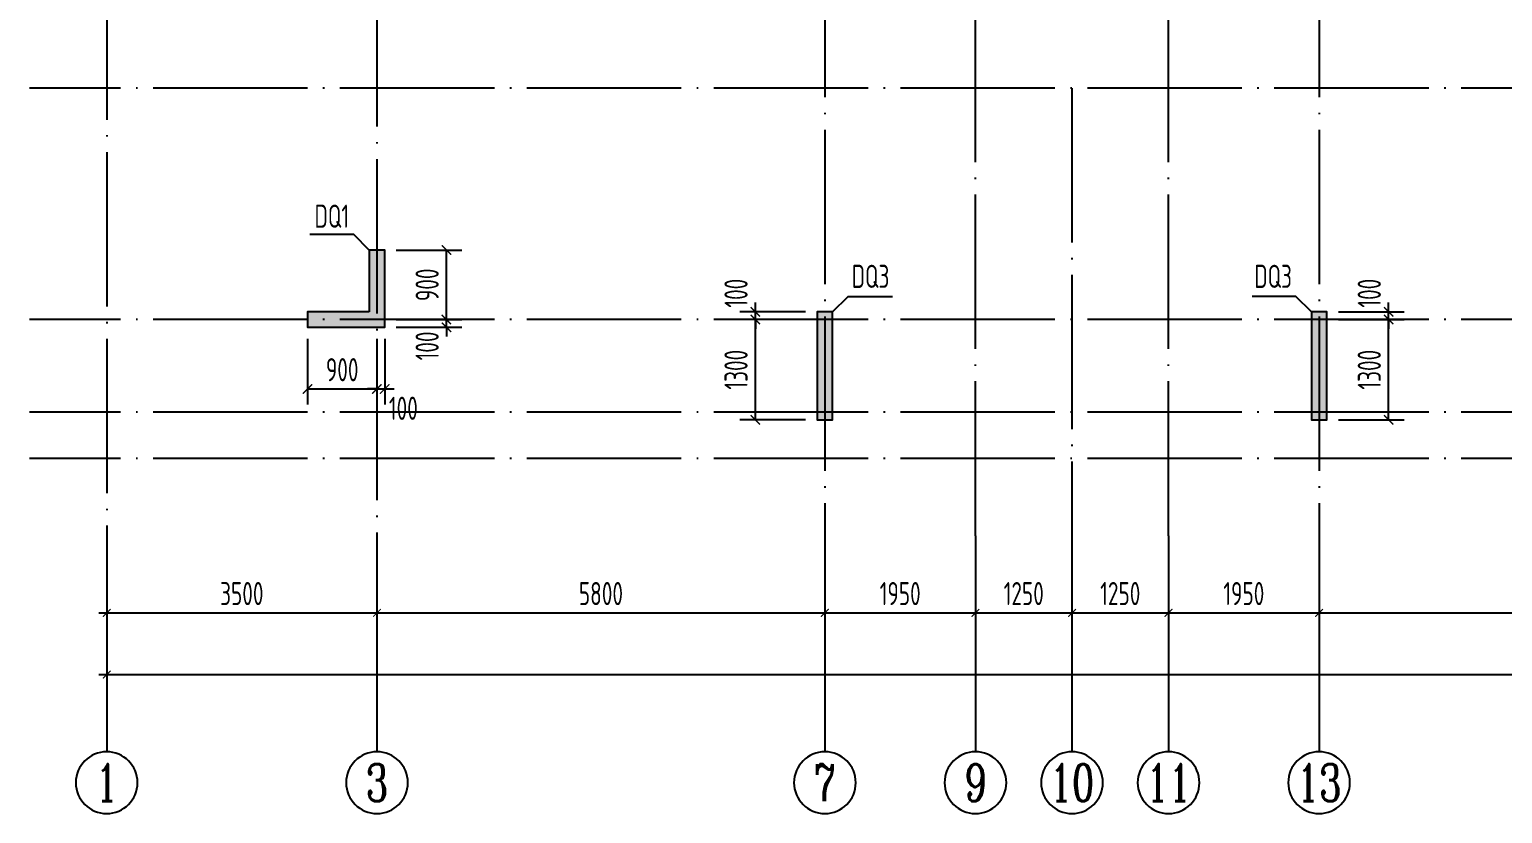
# Model space of a CAD drawing. Extents: x -461650 to 361314, y 245336 to 769729.
# Drawn here: x -125570 to -106494, y 428977 to 439136 of the extents above; entities that cross this region are included whole.
import ezdxf
from ezdxf.enums import TextEntityAlignment as Align

# ---------------------------------------------------------------- set-up
doc = ezdxf.new("R2010")
doc.units = 0
doc.header["$LTSCALE"] = 1000
doc.linetypes.add('DOTE', pattern=[2.42, 2, -0.2, 0.02, -0.2])
doc.layers.get('0').update_dxf_attribs({"linetype": 'CONTINUOUS'})
doc.layers.get('DEFPOINTS').update_dxf_attribs({"linetype": 'CONTINUOUS'})
for name, color, linetype in [('A-AXIS', 1, 'CONTINUOUS'), ('A-DOTE', 10, 'DOTE'), ('AXIS_NUM', 7, 'CONTINUOUS'), ('S-Q墙实线', 6, 'CONTINUOUS'), ('S-Q墙标注', 3, 'CONTINUOUS'), ('S-X详图填充', 252, 'CONTINUOUS'), ('S-X详图实线', 4, 'CONTINUOUS'), ('S-Y一般标注', 3, 'CONTINUOUS'), ('S-Z柱编号', 6, 'CONTINUOUS')]:
    doc.layers.add(name, color=color, linetype=linetype)
doc.styles.add('TSSD_Axis', font='complex.shx', dxfattribs={"width": 0.7, "bigfont": 'hztxt.shx'})
doc.styles.add('TSSD_DIMENSION', font='Tssdeng.shx', dxfattribs={"width": 0.7, "bigfont": 'tssdchn.shx'})
doc.styles.add('TSSD_REIN', font='tssdeng.shx', dxfattribs={"width": 0.7, "height": 300, "bigfont": 'tssdchn.shx'})
doc.styles.add('结构文字', font='zstxt.shx', dxfattribs={"width": 0.7, "bigfont": 'zshz.shx'})
doc.dimstyles.new('STRUCK', dxfattribs={"dimtxt": 400, "dimasz": 121, "dimexe": 200, "dimexo": 150, "dimgap": 115, "dimtad": 1, "dimdec": 0, "dimdsep": 46, "dimtxsty": '结构文字', "dimblk": 'ARCHTICK', "dimcen": 400, "dimclrd": 3, "dimclre": 3, "dimclrt": 7, "dimadec": 0, "dimazin": 0, "dimtfac": 1, "dimtdec": 0, "dimtix": 1, "dimtmove": 2, "dimatfit": 3, "dimldrblk": '_DIMX', "dimfxl": 0, "dimtolj": 1, "dimtzin": 0, "dimarcsym": 0})
doc.dimstyles.new('TSSD_100_100', dxfattribs={"dimtxt": 300, "dimasz": 100, "dimexe": 100, "dimexo": 250, "dimgap": 100, "dimtad": 1, "dimdec": 0, "dimzin": 0, "dimdsep": 46, "dimtxsty": 'TSSD_DIMENSION', "dimblk": 'ARCHTICK', "dimcen": 0, "dimdle": 100, "dimclrt": 7, "dimadec": 0, "dimazin": 0, "dimtfac": 1, "dimtdec": 0, "dimtix": 1, "dimtmove": 2, "dimatfit": 3, "dimldrblk": 'ARCHTICK', "dimfxl": 0, "dimtolj": 1, "dimtzin": 0, "dimarcsym": 0})

# ---------------------------------------------------------------- blocks, each defined once
blk = doc.blocks.new('ts_axno')
at = {"color": 0, "linetype": 'ByBlock', "lineweight": -2}
blk.add_circle((0, 0), 0.5, dxfattribs=at)
at = {"color": 0, "linetype": 'ByBlock', "lineweight": -2, "style": 'TSSD_Axis', "width": 0.7}
blk.add_attdef('A', text='', height=0.6, dxfattribs=at).set_placement((0, 0), align=Align.MIDDLE_CENTER)
blk = doc.blocks.new('_ArchTick')
at = {"color": 0, "linetype": 'ByBlock', "const_width": 0.15}
blk.add_lwpolyline([(-0.5, -0.5), (0.5, 0.5)], dxfattribs=at)
blk = doc.blocks.new('*D326')
at = {"layer": 'DEFPOINTS', "color": 0}
for p in [(8100, 3600), (13900, 3600), (13900, 2600)]:
    blk.add_point(p, dxfattribs=at)
at = {"layer": 'S-Y一般标注', "color": 0, "lineweight": -2}
for p, q in [((8100, 3350), (8100, 2500)), ((13900, 3350), (13900, 2500)), ((8000, 2600), (14000, 2600))]:
    blk.add_line(p, q, dxfattribs=at)
at = {"layer": 'S-Y一般标注', "color": 0, "lineweight": -2, "xscale": 100, "yscale": 100, "zscale": 100, "rotation": 180}
blk.add_blockref('_ArchTick', (8100, 2600), dxfattribs=at)
at = {"layer": 'S-Y一般标注', "color": 0, "lineweight": -2, "xscale": 100, "yscale": 100, "zscale": 100}
blk.add_blockref('_ArchTick', (13900, 2600), dxfattribs=at)
at = {"layer": 'S-Y一般标注', "color": 7, "insert": (11000, 2850), "char_height": 300, "attachment_point": 5, "style": 'TSSD_DIMENSION'}
blk.add_mtext('\\A1;5800', dxfattribs=at)
blk = doc.blocks.new('*D327')
at = {"layer": 'DEFPOINTS', "color": 0}
for p in [(17100, 3600), (18350, 3600), (18350, 2600)]:
    blk.add_point(p, dxfattribs=at)
at = {"layer": 'S-Y一般标注', "color": 0, "lineweight": -2}
for p, q in [((17100, 3350), (17100, 2500)), ((18350, 3350), (18350, 2500)), ((17000, 2600), (18450, 2600))]:
    blk.add_line(p, q, dxfattribs=at)
at = {"layer": 'S-Y一般标注', "color": 0, "lineweight": -2, "xscale": 100, "yscale": 100, "zscale": 100, "rotation": 180}
blk.add_blockref('_ArchTick', (17100, 2600), dxfattribs=at)
at = {"layer": 'S-Y一般标注', "color": 0, "lineweight": -2, "xscale": 100, "yscale": 100, "zscale": 100}
blk.add_blockref('_ArchTick', (18350, 2600), dxfattribs=at)
at = {"layer": 'S-Y一般标注', "color": 7, "insert": (17725, 2850), "char_height": 300, "attachment_point": 5, "style": 'TSSD_DIMENSION'}
blk.add_mtext('\\A1;1250', dxfattribs=at)
blk = doc.blocks.new('*D328')
at = {"layer": 'DEFPOINTS', "color": 0}
for p in [(20300, 3600), (26100, 3600), (26100, 2600)]:
    blk.add_point(p, dxfattribs=at)
at = {"layer": 'S-Y一般标注', "color": 0, "lineweight": -2}
for p, q in [((20300, 3350), (20300, 2500)), ((26100, 3350), (26100, 2500)), ((20200, 2600), (26200, 2600))]:
    blk.add_line(p, q, dxfattribs=at)
at = {"layer": 'S-Y一般标注', "color": 0, "lineweight": -2, "xscale": 100, "yscale": 100, "zscale": 100, "rotation": 180}
blk.add_blockref('_ArchTick', (20300, 2600), dxfattribs=at)
at = {"layer": 'S-Y一般标注', "color": 0, "lineweight": -2, "xscale": 100, "yscale": 100, "zscale": 100}
blk.add_blockref('_ArchTick', (26100, 2600), dxfattribs=at)
at = {"layer": 'S-Y一般标注', "color": 7, "insert": (23200, 2850), "char_height": 300, "attachment_point": 5, "style": 'TSSD_DIMENSION'}
blk.add_mtext('\\A1;5800', dxfattribs=at)
blk = doc.blocks.new('*D334')
at = {"layer": 'DEFPOINTS', "color": 0}
for p in [(4600, 3600), (54600, 3600), (54600, 1800)]:
    blk.add_point(p, dxfattribs=at)
at = {"layer": 'S-Y一般标注', "color": 0, "lineweight": -2}
for p, q in [((4600, 3350), (4600, 1700)), ((54600, 3350), (54600, 1700)), ((4500, 1800), (54700, 1800))]:
    blk.add_line(p, q, dxfattribs=at)
at = {"layer": 'S-Y一般标注', "color": 0, "lineweight": -2, "xscale": 100, "yscale": 100, "zscale": 100, "rotation": 180}
blk.add_blockref('_ArchTick', (4600, 1800), dxfattribs=at)
at = {"layer": 'S-Y一般标注', "color": 0, "lineweight": -2, "xscale": 100, "yscale": 100, "zscale": 100}
blk.add_blockref('_ArchTick', (54600, 1800), dxfattribs=at)
at = {"layer": 'S-Y一般标注', "color": 7, "insert": (29600, 2050), "char_height": 300, "attachment_point": 5, "style": 'TSSD_DIMENSION'}
blk.add_mtext('\\A1;50000', dxfattribs=at)
blk = doc.blocks.new('*D335')
at = {"layer": 'DEFPOINTS', "color": 0}
for p in [(15850, 3600), (17100, 3600), (17100, 2600)]:
    blk.add_point(p, dxfattribs=at)
at = {"layer": 'S-Y一般标注', "color": 0, "lineweight": -2}
for p, q in [((15850, 3350), (15850, 2500)), ((17100, 3350), (17100, 2500)), ((15750, 2600), (17200, 2600))]:
    blk.add_line(p, q, dxfattribs=at)
at = {"layer": 'S-Y一般标注', "color": 0, "lineweight": -2, "xscale": 100, "yscale": 100, "zscale": 100, "rotation": 180}
blk.add_blockref('_ArchTick', (15850, 2600), dxfattribs=at)
at = {"layer": 'S-Y一般标注', "color": 0, "lineweight": -2, "xscale": 100, "yscale": 100, "zscale": 100}
blk.add_blockref('_ArchTick', (17100, 2600), dxfattribs=at)
at = {"layer": 'S-Y一般标注', "color": 7, "insert": (16475, 2850), "char_height": 300, "attachment_point": 5, "style": 'TSSD_DIMENSION'}
blk.add_mtext('\\A1;1250', dxfattribs=at)
blk = doc.blocks.new('*D336')
at = {"layer": 'DEFPOINTS', "color": 0}
for p in [(4600, 3600), (8100, 3600), (8100, 2600)]:
    blk.add_point(p, dxfattribs=at)
at = {"layer": 'S-Y一般标注', "color": 0, "lineweight": -2}
for p, q in [((4600, 3350), (4600, 2500)), ((8100, 3350), (8100, 2500)), ((4500, 2600), (8200, 2600))]:
    blk.add_line(p, q, dxfattribs=at)
at = {"layer": 'S-Y一般标注', "color": 0, "lineweight": -2, "xscale": 100, "yscale": 100, "zscale": 100, "rotation": 180}
blk.add_blockref('_ArchTick', (4600, 2600), dxfattribs=at)
at = {"layer": 'S-Y一般标注', "color": 0, "lineweight": -2, "xscale": 100, "yscale": 100, "zscale": 100}
blk.add_blockref('_ArchTick', (8100, 2600), dxfattribs=at)
at = {"layer": 'S-Y一般标注', "color": 7, "insert": (6350, 2850), "char_height": 300, "attachment_point": 5, "style": 'TSSD_DIMENSION'}
blk.add_mtext('\\A1;3500', dxfattribs=at)
blk = doc.blocks.new('*D353')
at = {"layer": 'DEFPOINTS', "color": 0}
for p in [(13900, 3600), (15850, 3600), (15850, 2600)]:
    blk.add_point(p, dxfattribs=at)
at = {"layer": 'S-Y一般标注', "color": 0, "lineweight": -2}
for p, q in [((13900, 3350), (13900, 2500)), ((15850, 3350), (15850, 2500)), ((13800, 2600), (15950, 2600))]:
    blk.add_line(p, q, dxfattribs=at)
at = {"layer": 'S-Y一般标注', "color": 0, "lineweight": -2, "xscale": 100, "yscale": 100, "zscale": 100, "rotation": 180}
blk.add_blockref('_ArchTick', (13900, 2600), dxfattribs=at)
at = {"layer": 'S-Y一般标注', "color": 0, "lineweight": -2, "xscale": 100, "yscale": 100, "zscale": 100}
blk.add_blockref('_ArchTick', (15850, 2600), dxfattribs=at)
at = {"layer": 'S-Y一般标注', "color": 7, "insert": (14875, 2850), "char_height": 300, "attachment_point": 5, "style": 'TSSD_DIMENSION'}
blk.add_mtext('\\A1;1950', dxfattribs=at)
blk = doc.blocks.new('*D354')
at = {"layer": 'DEFPOINTS', "color": 0}
for p in [(18350, 3600), (20300, 3600), (20300, 2600)]:
    blk.add_point(p, dxfattribs=at)
at = {"layer": 'S-Y一般标注', "color": 0, "lineweight": -2}
for p, q in [((18350, 3350), (18350, 2500)), ((20300, 3350), (20300, 2500)), ((18250, 2600), (20400, 2600))]:
    blk.add_line(p, q, dxfattribs=at)
at = {"layer": 'S-Y一般标注', "color": 0, "lineweight": -2, "xscale": 100, "yscale": 100, "zscale": 100, "rotation": 180}
blk.add_blockref('_ArchTick', (18350, 2600), dxfattribs=at)
at = {"layer": 'S-Y一般标注', "color": 0, "lineweight": -2, "xscale": 100, "yscale": 100, "zscale": 100}
blk.add_blockref('_ArchTick', (20300, 2600), dxfattribs=at)
at = {"layer": 'S-Y一般标注', "color": 7, "insert": (19325, 2850), "char_height": 300, "attachment_point": 5, "style": 'TSSD_DIMENSION'}
blk.add_mtext('\\A1;1950', dxfattribs=at)
blk = doc.blocks.new('*D3066')
at = {"layer": 'DEFPOINTS', "color": 0}
for p in [(-120970, 435378), (-120170, 435378), (-120970, 435278)]:
    blk.add_point(p, dxfattribs=at)
at = {"layer": 'S-Q墙标注', "color": 3, "lineweight": -2}
for p, q in [((-120170, 435378), (-120170, 435499)), ((-120820, 435378), (-119970, 435378)), ((-120170, 435278), (-120170, 435378)), ((-120820, 435278), (-119970, 435278)), ((-120170, 435278), (-120170, 435157))]:
    blk.add_line(p, q, dxfattribs=at)
at = {"layer": 'S-Q墙标注', "color": 3, "lineweight": -2, "xscale": 121, "yscale": 121, "zscale": 121}
for p, rotation in [((-120170, 435378), 270), ((-120170, 435278), 90)]:
    blk.add_blockref('_ArchTick', p, dxfattribs=dict(at, rotation=rotation))
at = {"layer": 'S-Q墙标注', "color": 7, "insert": (-120420, 435036), "char_height": 300, "attachment_point": 5, "rotation": 90, "style": 'TSSD_REIN'}
blk.add_mtext('\\A1;100', dxfattribs=at)
blk = doc.blocks.new('_DIMX')
blk.add_line((-150, 0), (150, 0))
at = {"const_width": 50}
blk.add_lwpolyline([(-70, -70), (70, 70)], dxfattribs=at)
blk = doc.blocks.new('*D3067')
at = {"layer": 'DEFPOINTS', "color": 0}
for p in [(-120970, 436278), (-120170, 436278), (-120970, 435378)]:
    blk.add_point(p, dxfattribs=at)
at = {"layer": 'S-Q墙标注', "color": 3, "lineweight": -2}
for p, q in [((-120820, 436278), (-119970, 436278)), ((-120170, 435378), (-120170, 436278)), ((-120820, 435378), (-119970, 435378))]:
    blk.add_line(p, q, dxfattribs=at)
at = {"layer": 'S-Q墙标注', "color": 3, "lineweight": -2, "xscale": 121, "yscale": 121, "zscale": 121}
for p, rotation in [((-120170, 436278), 90), ((-120170, 435378), 270)]:
    blk.add_blockref('_ArchTick', p, dxfattribs=dict(at, rotation=rotation))
at = {"layer": 'S-Q墙标注', "color": 7, "insert": (-120420, 435828), "char_height": 300, "attachment_point": 5, "rotation": 90, "style": 'TSSD_REIN'}
blk.add_mtext('\\A1;900', dxfattribs=at)
blk = doc.blocks.new('*D3068')
at = {"layer": 'DEFPOINTS', "color": 0}
for p in [(-121970, 435278), (-121070, 435278), (-121070, 434478)]:
    blk.add_point(p, dxfattribs=at)
at = {"layer": 'S-Q墙标注', "color": 3, "lineweight": -2}
for p, q in [((-121970, 435128), (-121970, 434278)), ((-121070, 435128), (-121070, 434278)), ((-121970, 434478), (-121070, 434478))]:
    blk.add_line(p, q, dxfattribs=at)
at = {"layer": 'S-Q墙标注', "color": 3, "lineweight": -2, "xscale": 121, "yscale": 121, "zscale": 121, "rotation": 180}
blk.add_blockref('_ArchTick', (-121970, 434478), dxfattribs=at)
at = {"layer": 'S-Q墙标注', "color": 3, "lineweight": -2, "xscale": 121, "yscale": 121, "zscale": 121}
blk.add_blockref('_ArchTick', (-121070, 434478), dxfattribs=at)
at = {"layer": 'S-Q墙标注', "color": 7, "insert": (-121520, 434728), "char_height": 300, "attachment_point": 5, "style": 'TSSD_REIN'}
blk.add_mtext('\\A1;900', dxfattribs=at)
blk = doc.blocks.new('*D3069')
at = {"layer": 'DEFPOINTS', "color": 0}
for p in [(-121070, 435278), (-120970, 435278), (-120970, 434478)]:
    blk.add_point(p, dxfattribs=at)
at = {"layer": 'S-Q墙标注', "color": 3, "lineweight": -2}
for p, q in [((-121070, 435128), (-121070, 434278)), ((-120970, 435128), (-120970, 434278)), ((-121070, 434478), (-121191, 434478)), ((-121070, 434478), (-120970, 434478)), ((-120970, 434478), (-120849, 434478))]:
    blk.add_line(p, q, dxfattribs=at)
at = {"layer": 'S-Q墙标注', "color": 3, "lineweight": -2, "xscale": 121, "yscale": 121, "zscale": 121}
blk.add_blockref('_ArchTick', (-121070, 434478), dxfattribs=at)
at = {"layer": 'S-Q墙标注', "color": 3, "lineweight": -2, "xscale": 121, "yscale": 121, "zscale": 121, "rotation": 180}
blk.add_blockref('_ArchTick', (-120970, 434478), dxfattribs=at)
at = {"layer": 'S-Q墙标注', "color": 7, "insert": (-120728, 434228), "char_height": 300, "attachment_point": 5, "style": 'TSSD_REIN'}
blk.add_mtext('\\A1;100', dxfattribs=at)
blk = doc.blocks.new('*D3070')
at = {"layer": 'DEFPOINTS', "color": 0}
for p in [(-116170, 435477), (-115370, 435477), (-115370, 435378)]:
    blk.add_point(p, dxfattribs=at)
at = {"layer": 'S-Q墙标注', "color": 3, "lineweight": -2}
for p, q in [((-116170, 435477), (-116170, 435598)), ((-115520, 435477), (-116370, 435477)), ((-115520, 435378), (-116370, 435378)), ((-116170, 435378), (-116170, 435477)), ((-116170, 435378), (-116170, 435257))]:
    blk.add_line(p, q, dxfattribs=at)
at = {"layer": 'S-Q墙标注', "color": 3, "lineweight": -2, "xscale": 121, "yscale": 121, "zscale": 121}
for p, rotation in [((-116170, 435477), 270), ((-116170, 435378), 90)]:
    blk.add_blockref('_ArchTick', p, dxfattribs=dict(at, rotation=rotation))
at = {"layer": 'S-Q墙标注', "color": 7, "insert": (-116420, 435719), "char_height": 300, "attachment_point": 5, "rotation": 90, "style": 'TSSD_REIN'}
blk.add_mtext('\\A1;100', dxfattribs=at)
blk = doc.blocks.new('*D3083')
at = {"layer": 'DEFPOINTS', "color": 0}
for p in [(-108770, 435477), (-108770, 435378), (-107970, 435477)]:
    blk.add_point(p, dxfattribs=at)
at = {"layer": 'S-Q墙标注', "color": 3, "lineweight": -2}
for p, q in [((-107970, 435477), (-107970, 435598)), ((-108620, 435477), (-107770, 435477)), ((-108620, 435378), (-107770, 435378)), ((-107970, 435378), (-107970, 435477)), ((-107970, 435378), (-107970, 435257))]:
    blk.add_line(p, q, dxfattribs=at)
at = {"layer": 'S-Q墙标注', "color": 3, "lineweight": -2, "xscale": 121, "yscale": 121, "zscale": 121}
for p, rotation in [((-107970, 435477), 270), ((-107970, 435378), 90)]:
    blk.add_blockref('_ArchTick', p, dxfattribs=dict(at, rotation=rotation))
at = {"layer": 'S-Q墙标注', "color": 7, "insert": (-108220, 435719), "char_height": 300, "attachment_point": 5, "rotation": 90, "style": 'TSSD_REIN'}
blk.add_mtext('\\A1;100', dxfattribs=at)
blk = doc.blocks.new('*D3090')
at = {"layer": 'DEFPOINTS', "color": 0}
for p in [(-108770, 435378), (-107970, 435378), (-108770, 434078)]:
    blk.add_point(p, dxfattribs=at)
at = {"layer": 'S-Q墙标注', "color": 3, "lineweight": -2}
for p, q in [((-108620, 435378), (-107770, 435378)), ((-107970, 434078), (-107970, 435378)), ((-108620, 434078), (-107770, 434078))]:
    blk.add_line(p, q, dxfattribs=at)
at = {"layer": 'S-Q墙标注', "color": 3, "lineweight": -2, "xscale": 121, "yscale": 121, "zscale": 121}
for p, rotation in [((-107970, 435378), 90), ((-107970, 434078), 270)]:
    blk.add_blockref('_ArchTick', p, dxfattribs=dict(at, rotation=rotation))
at = {"layer": 'S-Q墙标注', "color": 7, "insert": (-108220, 434728), "char_height": 300, "attachment_point": 5, "rotation": 90, "style": 'TSSD_REIN'}
blk.add_mtext('\\A1;1300', dxfattribs=at)
blk = doc.blocks.new('*D3091')
at = {"layer": 'DEFPOINTS', "color": 0}
for p in [(-116170, 435378), (-115370, 435378), (-115370, 434078)]:
    blk.add_point(p, dxfattribs=at)
at = {"layer": 'S-Q墙标注', "color": 3, "lineweight": -2}
for p, q in [((-115520, 435378), (-116370, 435378)), ((-116170, 434078), (-116170, 435378)), ((-115520, 434078), (-116370, 434078))]:
    blk.add_line(p, q, dxfattribs=at)
at = {"layer": 'S-Q墙标注', "color": 3, "lineweight": -2, "xscale": 121, "yscale": 121, "zscale": 121}
for p, rotation in [((-116170, 435378), 90), ((-116170, 434078), 270)]:
    blk.add_blockref('_ArchTick', p, dxfattribs=dict(at, rotation=rotation))
at = {"layer": 'S-Q墙标注', "color": 7, "insert": (-116420, 434728), "char_height": 300, "attachment_point": 5, "rotation": 90, "style": 'TSSD_REIN'}
blk.add_mtext('\\A1;1300', dxfattribs=at)
blk = doc.blocks.new('20210726.16395156')
at = {"layer": 'A-AXIS'}
for p, q in [((4600, 3600), (4600, 800)), ((8100, 3600), (8100, 800)), ((13900, 3600), (13900, 800)), ((15850, 3600), (15850, 800)), ((17100, 3600), (17100, 800)), ((18350, 3600), (18350, 800)), ((20300, 3600), (20300, 800))]:
    blk.add_line(p, q, dxfattribs=at)
at = {"layer": 'A-DOTE'}
for p, q in [((4600, 18249.9), (4600, 3600)), ((13900.2, 13700), (13900, 3600)), ((20299.8, 13700), (20300, 3600)), ((15850, 3600), (15850, 11500)), ((18350, 3600), (18350, 11500)), ((8100, 10900), (8100, 3600)), ((55600, 9400), (3600, 9400)), ((17100, 9400), (17100, 3600)), ((55600, 6400), (3600, 6400)), ((55600, 5200), (3600, 5200)), ((55600, 4600), (3600, 4600))]:
    blk.add_line(p, q, dxfattribs=at)
at = {"layer": 'A-AXIS'}
ref = blk.add_blockref('ts_axno', (4600, 400), dxfattribs=dict(at, xscale=-800, yscale=800, zscale=800, rotation=180))
ref.add_attrib('1', '1', dxfattribs={"layer": 'AXIS_NUM', "height": 480, "style": 'TSSD_Axis', "width": 0.7}).set_placement((4600, 400), align=Align.MIDDLE_CENTER)
ref = blk.add_blockref('ts_axno', (8100, 400), dxfattribs=dict(at, xscale=-800, yscale=800, zscale=800, rotation=180))
ref.add_attrib('2', '3', dxfattribs={"layer": 'AXIS_NUM', "height": 480, "style": 'TSSD_Axis', "width": 0.7}).set_placement((8100, 400), align=Align.MIDDLE_CENTER)
ref = blk.add_blockref('ts_axno', (13900, 400), dxfattribs=dict(at, xscale=-800, yscale=800, zscale=800, rotation=180))
ref.add_attrib('5', '7', dxfattribs={"layer": 'AXIS_NUM', "height": 480, "style": 'TSSD_Axis', "width": 0.7}).set_placement((13900, 400), align=Align.MIDDLE_CENTER)
ref = blk.add_blockref('ts_axno', (15850, 400), dxfattribs=dict(at, xscale=-800, yscale=800, zscale=800, rotation=180))
ref.add_attrib('8', '9', dxfattribs={"layer": 'AXIS_NUM', "height": 480, "style": 'TSSD_Axis', "width": 0.7}).set_placement((15850, 400), align=Align.MIDDLE_CENTER)
ref = blk.add_blockref('ts_axno', (17100, 400), dxfattribs=dict(at, xscale=-800, yscale=800, zscale=800, rotation=180))
ref.add_attrib('8', '10', dxfattribs={"layer": 'AXIS_NUM', "height": 480, "style": 'TSSD_Axis', "width": 0.7}).set_placement((17100, 400), align=Align.MIDDLE_CENTER)
ref = blk.add_blockref('ts_axno', (18350, 400), dxfattribs=dict(at, xscale=-800, yscale=800, zscale=800, rotation=180))
ref.add_attrib('8', '11', dxfattribs={"layer": 'AXIS_NUM', "height": 480, "style": 'TSSD_Axis', "width": 0.7}).set_placement((18350, 400), align=Align.MIDDLE_CENTER)
ref = blk.add_blockref('ts_axno', (20300, 400), dxfattribs=dict(at, xscale=-800, yscale=800, zscale=800, rotation=180))
ref.add_attrib('8', '13', dxfattribs={"layer": 'AXIS_NUM', "height": 480, "style": 'TSSD_Axis', "width": 0.7}).set_placement((20300, 400), align=Align.MIDDLE_CENTER)
at = {"layer": 'S-Y一般标注'}
for base, p1, p2, picture, middle in [((54600, 1800), (4600, 3600), (54600, 3600), '*D334', (29600, 2050)), ((8100, 2600), (4600, 3600), (8100, 3600), '*D336', (6350, 2850)), ((13900, 2600), (8100, 3600), (13900, 3600), '*D326', (11000, 2850)), ((15850, 2600), (13900, 3600), (15850, 3600), '*D353', (14875, 2850)), ((17100, 2600), (15850, 3600), (17100, 3600), '*D335', (16475, 2850)), ((18350, 2600), (17100, 3600), (18350, 3600), '*D327', (17725, 2850)), ((20300, 2600), (18350, 3600), (20300, 3600), '*D354', (19325, 2850)), ((26100, 2600), (20300, 3600), (26100, 3600), '*D328', (23200, 2850))]:
    dim = blk.add_linear_dim(base=base, p1=p1, p2=p2, dimstyle='TSSD_100_100', dxfattribs=at)
    dim.commit()
    dim.dimension.update_dxf_attribs({"geometry": picture, "text_midpoint": middle})

msp = doc.modelspace()

# ---------------------------------------------------------------- hatches: boundary and pattern name
at = {"layer": 'S-X详图填充'}
h = msp.add_hatch(color=256, dxfattribs=at)
h.dxf.hatch_style = 1
h.paths.add_polyline_path([(-121169.7, 435477.54), (-121969.7, 435477.54), (-121969.7, 435277.54), (-120969.7, 435277.54), (-120969.7, 436277.54), (-121169.7, 436277.54)])
h = msp.add_hatch(color=256, dxfattribs=at)
h.dxf.hatch_style = 1
h.paths.add_polyline_path([(-115369.69, 434077.55), (-115169.69, 434077.54), (-115169.64, 435477.42), (-115369.64, 435477.42)])
h = msp.add_hatch(color=256, dxfattribs=at)
h.dxf.hatch_style = 1
h.paths.add_polyline_path([(-108969.84, 434077.68), (-108769.84, 434077.67), (-108769.79, 435477.55), (-108969.79, 435477.56)])

# ---------------------------------------------------------------- linework, layer by layer
at = {"layer": 'S-Q墙实线'}
for points in [[(-121169.7, 435477.54), (-121969.7, 435477.54), (-121969.7, 435277.54), (-120969.7, 435277.54), (-120969.7, 436277.54), (-121169.7, 436277.54)], [(-115169.69, 434077.53), (-115169.64, 435477.42), (-115369.64, 435477.42), (-115369.69, 434077.54)], [(-108769.84, 434077.67), (-108769.79, 435477.55), (-108969.79, 435477.56), (-108969.84, 434077.68)]]:
    msp.add_lwpolyline(points, close=True, dxfattribs=at)
at = {"layer": 'S-X详图实线'}
for points in [[(-121169.7, 435477.54), (-121969.7, 435477.54), (-121969.7, 435277.54), (-120969.7, 435277.54), (-120969.7, 436277.54), (-121169.7, 436277.54), (-121169.7, 435477.54)], [(-115369.69, 434077.55), (-115169.69, 434077.54), (-115169.64, 435477.42), (-115369.64, 435477.42), (-115369.69, 434077.55)], [(-108969.84, 434077.69), (-108769.84, 434077.68), (-108769.79, 435477.55), (-108969.79, 435477.56), (-108969.84, 434077.69)]]:
    msp.add_lwpolyline(points, close=True, dxfattribs=at)
at = {"layer": 'S-Z柱编号', "color": 7}
for points in [[(-121169.7, 436277.54), (-121369.7, 436477.54), (-121939.57, 436477.54)], [(-115169.64, 435477.42), (-114969.64, 435677.42), (-114392.3, 435677.42)], [(-108969.74, 435477.55), (-109169.74, 435677.55), (-109738.53, 435677.55)]]:
    msp.add_lwpolyline(points, dxfattribs=at)

# ---------------------------------------------------------------- block references
at = {"layer": 'A-DOTE'}
msp.add_blockref('20210726.16395156', (-129169.71, 428977.49), dxfattribs=at)

# ---------------------------------------------------------------- texts
at = {"layer": 'S-Z柱编号', "color": 7, "style": 'TSSD_REIN', "width": 0.7}
for s, p in [('DQ1', (-121878.43, 436477.01)), ('DQ3', (-114922.7, 435697.86)), ('DQ3', (-109709.65, 435698))]:
    msp.add_text(s, height=300, dxfattribs=at).set_placement(p, align=Align.BOTTOM_LEFT)

# ---------------------------------------------------------------- dimensions: what is measured, and where the dimension line sits
at = {"layer": 'S-Q墙标注'}
for base, p1, p2, picture, middle in [((-120169.7, 436277.54), (-120969.7, 435377.54), (-120969.7, 436277.54), '*D3067', (-120419.7, 435827.54)), ((-116169.69, 435377.54), (-115369.69, 434077.54), (-115369.64, 435377.54), '*D3091', (-116419.69, 434727.54)), ((-107969.72, 435377.54), (-108769.72, 434077.54), (-108769.71, 435377.54), '*D3090', (-108219.72, 434727.54))]:
    dim = msp.add_linear_dim(base=base, p1=p1, p2=p2, angle=90, dimstyle='STRUCK', override={"dimtxt": 300, "dimgap": 100, "dimtxsty": 'TSSD_REIN'}, dxfattribs=at)
    dim.commit()
    dim.dimension.update_dxf_attribs({"geometry": picture, "text_midpoint": middle})
for base, p1, p2, picture, middle in [((-116169.69, 435477.42), (-115369.64, 435377.54), (-115369.64, 435477.42), '*D3070', (-116419.69, 435719.35)), ((-107969.72, 435477.43), (-108769.71, 435377.54), (-108769.71, 435477.43), '*D3083', (-108219.72, 435719.35)), ((-120169.7, 435377.54), (-120969.7, 435277.54), (-120969.7, 435377.54), '*D3066', (-120419.7, 435035.62))]:
    dim = msp.add_linear_dim(base=base, p1=p1, p2=p2, angle=90, dimstyle='STRUCK', override={"dimtxt": 300, "dimgap": 100, "dimtxsty": 'TSSD_REIN'}, dxfattribs=at)
    dim.commit()
    dim.dimension.update_dxf_attribs({"geometry": picture, "text_midpoint": middle, "dimtype": 160})
dim = msp.add_linear_dim(base=(-121069.71, 434477.54), p1=(-121969.69, 435277.54), p2=(-121069.71, 435277.54), dimstyle='STRUCK', override={"dimtxt": 300, "dimgap": 100, "dimtxsty": 'TSSD_REIN'}, dxfattribs=at)
dim.commit()
dim.dimension.update_dxf_attribs({"geometry": '*D3068', "text_midpoint": (-121519.7, 434727.54)})
dim = msp.add_linear_dim(base=(-120969.7, 434477.54), p1=(-121069.71, 435277.54), p2=(-120969.7, 435277.54), dimstyle='STRUCK', override={"dimtxt": 300, "dimgap": 100, "dimtxsty": 'TSSD_REIN'}, dxfattribs=at)
dim.commit()
dim.dimension.update_dxf_attribs({"geometry": '*D3069', "text_midpoint": (-120727.77, 434227.54), "dimtype": 160})

doc.saveas('drawing.dxf')
